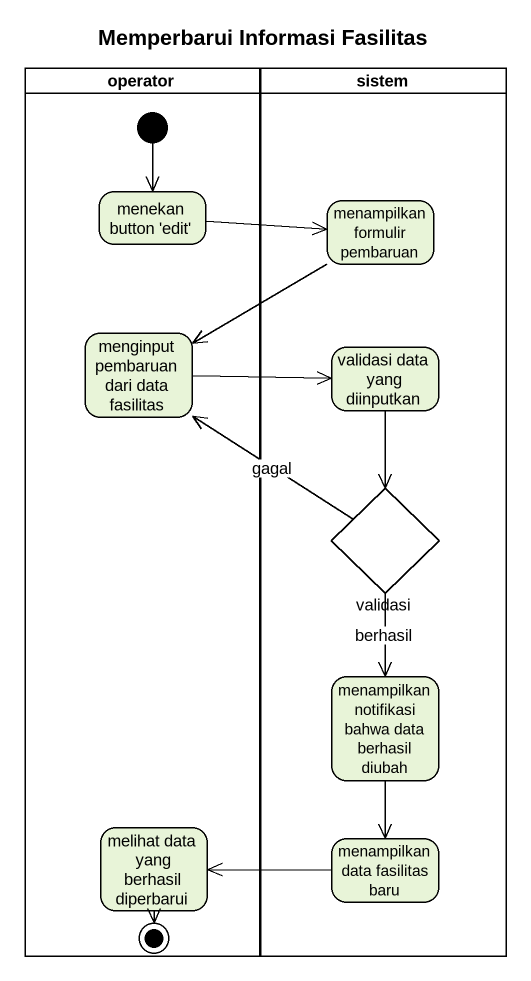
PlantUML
@startuml
title Memperbarui Informasi Fasilitas
hide empty description
state operator <<partition>> {
  state "menekan button 'edit'" as menekan_button_edit
  state "menginput pembaruan dari data fasilitas" as menginput_pembaruan_dari
  state "melihat data yang berhasil diperbarui" as melihat_data_yang_berhasil
  [*] --> menekan_button_edit
  melihat_data_yang_berhasil --> [*]
}
state sistem <<partition>> {
  state "menampilkan formulir pembaruan" as menampilkan_formulir
  state "validasi data yang diinputkan" as validasi_data_yang
  state validasi <<choice>>
  state "menampilkan notifikasi bahwa data berhasil diubah" as menampilkan_notifikasi
  state "menampilkan data fasilitas baru" as menampilkan_data_fasilitas
}
menekan_button_edit -right-> menampilkan_formulir
menampilkan_formulir -left-> menginput_pembaruan_dari
menginput_pembaruan_dari -right-> validasi_data_yang
validasi_data_yang --> validasi
validasi -up-> menginput_pembaruan_dari : gagal
validasi --> menampilkan_notifikasi : berhasil
menampilkan_notifikasi --> menampilkan_data_fasilitas
menampilkan_data_fasilitas -left-> melihat_data_yang_berhasil
@enduml
